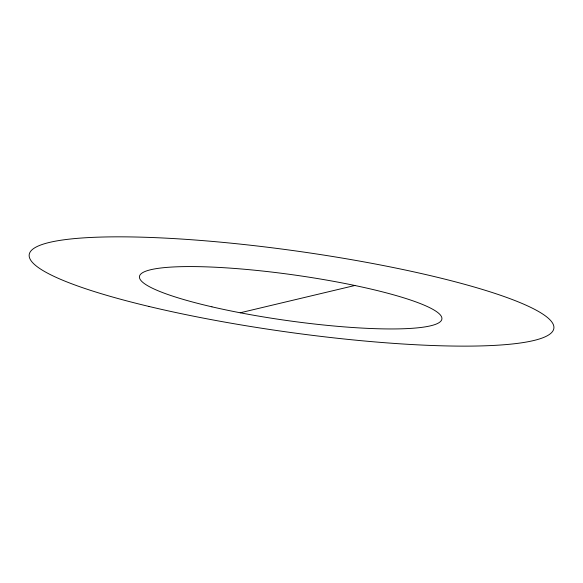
<?xml version="1.0" encoding="UTF-8"?>
<svg xmlns="http://www.w3.org/2000/svg" width="583" height="583" viewBox="0 0 583 583"><rect width="100%" height="100%" fill="white"/><g stroke="black" fill="none" stroke-linecap="round" stroke-linejoin="round"><path stroke-width="0.87" d="M240.211 312.779L354.858 285.495M148.898 306.439A264.901 40.737 8 0 0 553.573 329.526A264.901 40.737 8 0 0 172.116 238.483A264.901 40.737 8 0 0 148.898 306.439M211.95 306.833A152.724 23.058 8 0 0 441.878 319.069A152.724 23.058 8 0 0 218.108 267.378A152.724 23.058 8 0 0 211.95 306.833"/></g></svg>
